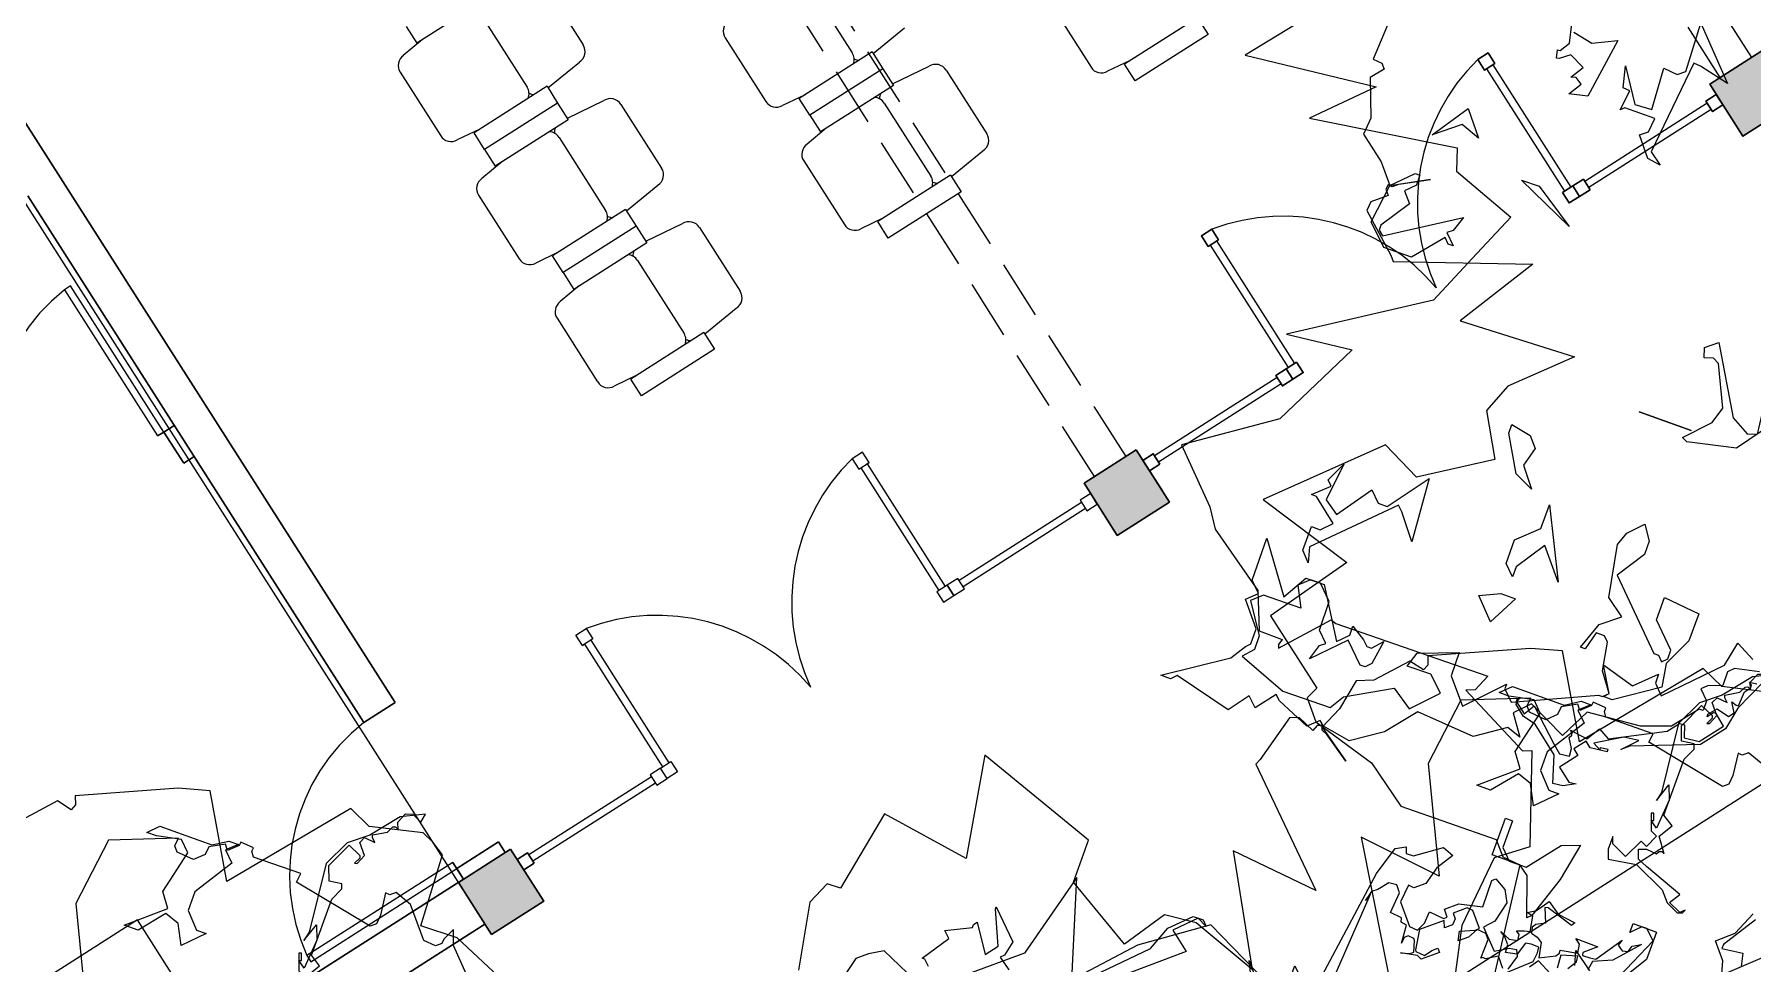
# Model space of a CAD drawing. Header units: metres. Extents: x -71 to 881, y -503 to 661.
# Drawn here: x 164.57 to 171.51, y 545.65 to 549.4 of the extents above; entities that cross this region are included whole.
import ezdxf

# ---------------------------------------------------------------- set-up
doc = ezdxf.new("R2010")
doc.units = ezdxf.units.M
doc.linetypes.add('ACAD_ISO02W100', pattern=[15, 12, -3])
for name, color, linetype, lineweight in [('02. Paredes', 6, 'Continuous', 30), ('03. Esquadria janelas', 2, 'Continuous', 15), ('03. Esquadria Porta', 2, 'Continuous', 15), ('04. Pisos', 8, 'Continuous', 5), ('07. Mobiliário', 51, 'Continuous', 5), ('08. Projeção', 1, 'ACAD_ISO02W100', 5)]:
    doc.layers.add(name, color=color, linetype=linetype, lineweight=lineweight)
doc.layers.add('ARBRE', color=100, linetype='Continuous', lineweight=13, true_color=0x00ff3f)

# ---------------------------------------------------------------- blocks, each defined once
blk = doc.blocks.new('WMF2', base_point=(0, 0.01))
at = {"color": 251, "lineweight": 0, "true_color": 0x636466}
for points in [[(110.13, -215.92), (115.04, -221.02), (115.66, -222.79), (116.35, -221.31), (116.39, -220.76), (116.99, -220.25), (118.51, -220.38), (121.42, -223.82), (123.45, -224.55), (124.06, -224.04), (124.6, -224.1), (124.28, -221.43), (124.37, -220.32), (124.97, -219.82), (134.84, -221.76), (134.73, -222.86), (140.59, -222.8), (140.98, -223.38), (140.96, -223.82), (142.59, -223.95), (142.62, -223.52), (143.7, -222.51), (144.2, -223.11), (145.93, -222.16), (146.02, -221.17), (147.09, -220.14), (149.19, -220.32), (149.69, -220.93), (149.6, -221.91), (157.24, -218.9), (158.3, -210.64), (152.62, -198.66), (162.76, -199.86), (152.65, -183.05)], [(154.26, -173.69), (175.85, -184.22), (183.13, -179.1), (188.97, -172.64), (192.5, -184.13), (195.26, -173.72), (200.97, -168.92)], [(202.85, -164.87), (210.8, -168.41), (212.43, -167.44), (213.62, -166.42), (215.13, -160.27)], [(222.26, -138.6), (222.84, -126.51), (221.75, -126.41), (221.24, -125.83), (222.46, -124.38), (220.76, -119.93), (220.93, -117.85), (217.92, -115.52), (216.01, -113.25), (211.75, -115.52), (215.09, -113.71), (215.69, -113.21), (216.23, -113.25), (216.29, -112.71), (215.78, -112.1), (217.44, -110.7), (217.53, -109.6), (213.13, -105.6), (212.64, -105.02), (197.13, -110.25), (202.88, -101.16), (188.84, -101.73), (195.03, -95.86), (196.4, -92.3), (193.55, -87.25), (201.48, -82.18), (206.17, -84.52), (217.5, -73.62), (205.76, -70.03), (212.07, -61.12), (204.08, -54.99), (204.77, -53.52), (202.84, -51.25), (195.1, -48.95), (190.12, -45.33), (178.29, -45.44), (176.89, -43.78), (174.7, -43.59), (173.01, -29.2)], [(149.95, -37.75), (143.85, -43.43)], [(162.25, -221.47), (162.55, -220.76), (164.41, -221.19), (167.6, -217.66), (169.53, -216.89), (170.28, -213.15), (171.44, -210.43), (167.5, -207.63), (170.63, -209.8), (171.33, -210.11), (171.53, -210.62), (172.06, -210.42), (172.36, -209.7), (174.37, -210.56), (175.39, -210.16), (176.98, -204.42), (177.29, -203.7), (165.65, -192.21), (176.34, -193.26), (169.52, -180.97), (177.55, -183.87), (181.35, -183.49), (184.59, -178.67), (192.69, -183.49), (192.69, -188.7), (207.51, -193.95), (205.44, -181.84), (216.23, -183.49), (218.11, -173.58), (219.76, -173.52), (220.92, -170.8), (219.49, -162.84)], [(227.2, -134.24), (237.13, -121.84), (221.43, -123.58), (227.53, -117.47), (210.08, -120.09), (209.21, -117.47), (201.41, -114.58), (204.04, -108.47), (206.64, -102.36), (221.47, -92.77), (213.62, -93.64), (218.84, -83.17), (228.67, -76.4), (223.08, -70.7), (221.59, -68.47), (214.46, -63.39), (212.7, -59.01), (209.83, -58.98), (210.04, -58.28), (209.88, -57.88), (205.22, -63.07), (204.55, -62.86), (196.2, -62.98), (185.71, -63.11), (186.56, -61.11), (187.58, -60.7), (178.92, -56.25), (177.9, -56.66), (174.32, -45.95), (177.81, -43.34), (178.67, -34.61), (175.87, -21.54)], [(108.11, -219.06), (114.95, -222), (119.42, -221.88), (119.84, -230.55), (121.43, -231.58), (122.86, -232.19), (129.04, -230.77), (131.8, -232.03), (142.53, -219.05), (147.98, -228.38), (151.61, -227.39), (162.65, -222.48), (162.25, -221.47), (162.25, -221.47)], [(164.64, -34.67), (165.12, -36.39), (162.8, -34.67)], [(159.28, -35.28), (156.97, -40.52), (158.19, -41.62), (158.8, -41.62), (159.88, -40.52), (159.88, -41.62), (156.97, -41.62), (156.97, -38.21), (158.8, -35.28)], [(174.7, -43.59), (178.13, -43.59), (178.13, -48.16), (177.26, -48.16), (177.26, -44.83), (176.02, -43.59), (173.91, -43.59), (170.9, -47.37), (168.8, -48.16), (169.68, -43.59), (171.36, -38.49), (171.81, -38.05), (173.47, -42.7), (174.7, -43.59), (174.7, -43.59)], [(220.57, -50.22), (221.79, -50.2), (214.78, -54.92), (213.59, -56.76), (213.1, -57.26), (213.13, -59.1), (215.47, -61.97), (214.27, -63.08), (215.5, -64.29), (215.56, -69.52), (211.34, -63.72), (209.67, -66.67), (207.37, -66.7), (203.77, -60.91), (202.56, -62.13), (202.58, -63.23), (200.85, -62.15), (200.24, -61.55), (199.64, -61.56), (198.56, -62.79), (199.01, -59.87), (199.61, -59.26), (200.21, -59.24), (202.55, -61.52), (206.05, -57.94), (205.47, -59.78), (204.85, -60.28), (206.1, -61.48), (206.14, -65.01), (207.85, -66.7), (209.07, -66.69), (210.27, -65.56), (209.03, -63.15), (213.66, -63.1), (214.86, -61.99), (212.51, -58.47), (212.49, -56.77), (213.57, -55.55), (207.7, -53.3), (201.85, -53.37), (200.78, -55.09), (195.57, -58.07), (193.11, -56.39), (190.24, -59.36), (192.08, -61.04), (195, -61.01), (194.41, -62.83), (189.81, -64.59), (189.77, -61.68), (187.3, -58.79), (183.33, -62.96), (183.33, -62.37), (182.1, -61.15), (172.77, -65.4), (172.29, -65.4), (171.68, -66.02), (173.43, -68.94), (169.39, -67.77), (166.98, -70.11), (166.96, -69.01), (165.85, -67.81), (160.08, -73.71), (159.5, -76.65), (157.18, -75.46)], [(155.95, -74.38), (158.86, -73.73), (159.47, -73.11), (159.44, -71.4), (161.14, -70.78), (161.73, -70.16), (160.64, -69.08), (160.62, -67.87), (161.11, -67.86), (163.5, -64.91), (166.9, -63.65), (173.36, -63.08), (175.14, -59.53), (179.8, -61.8), (181.48, -60.07), (179.75, -57.65), (181.46, -58.23), (184.95, -55.88), (192.02, -56.41), (194.9, -52.85), (198.42, -50.48), (201.82, -51.06), (202.43, -51.55), (203.66, -50.42), (207.69, -52.09), (208.3, -52.68), (210.1, -50.35), (211.21, -51.44), (213, -49.09), (219.97, -50.84), (220.57, -50.22), (220.57, -50.22)], [(156.89, -69.51), (157.43, -66.75), (159.56, -64.03), (167.3, -61.05), (168.14, -60.32), (166.54, -62.02), (168.32, -61.8), (171.36, -59.94), (170.42, -59.42), (170.47, -59.72), (169.59, -59.84), (169.56, -59.52), (171.59, -59.29), (172.31, -59.83), (173.34, -58.5), (172.64, -57.96), (174.22, -55.94), (172.57, -54.64), (171.71, -54.74), (173.12, -54.01), (174.29, -53.87), (175.3, -57.08), (178.61, -59.71), (180.18, -60.09), (181.49, -61.11), (181.56, -61.74), (181.3, -62.07), (181.53, -61.43), (180.22, -60.39), (179.42, -61.68), (175.68, -58.22), (174.72, -57.4), (173.53, -57.53), (173.65, -58.47), (174.34, -59.58), (174.13, -59.93), (174.18, -60.23), (174.45, -60.45), (172.34, -60.13), (171.33, -61.75), (169.98, -60.98), (163.78, -64.16), (162.73, -65.48), (162.11, -65.55), (161.63, -64.1), (159.84, -64.31), (157.76, -66.95), (159.09, -68.05), (159.4, -68.02), (159.94, -67.33), (159.98, -67.64), (159.15, -68.6), (157.6, -68.22), (157.12, -68.85), (157.81, -69.96), (157.22, -69.78), (156.92, -69.81), (156.81, -71.58), (156.27, -72.27), (156.3, -72.59), (156.65, -72.85), (155.79, -72.95)], [(155.18, -73.27), (156.89, -69.51), (156.89, -69.51)], [(171.68, -66.02), (173.31, -68.24), (173.88, -71.59), (174.47, -72.18), (175.5, -72.18), (176.09, -69.97), (176.66, -69.97), (175.5, -73.22), (173.31, -74.97), (175.5, -76.59), (176.66, -82.74), (176.09, -84.36), (174.47, -86.09), (173.31, -84.36), (173.31, -82.74), (175.5, -79.36), (168.32, -72.18), (167.74, -72.18), (167.15, -71.59), (166.58, -72.18), (166.58, -73.22), (169.36, -76), (169.36, -78.78), (164.96, -78.33), (164.96, -74.97), (166.58, -71.59), (166.11, -68.82), (171.09, -65.45), (172.15, -65.45), (171.68, -66.02), (171.68, -66.02)], [(187.57, -69.19), (189.89, -71.62), (187.57, -72.72), (185.74, -72.72), (187.57, -69.19), (187.57, -69.19)], [(211.1, -72.56), (210.01, -72.56), (208.8, -73.77), (211.73, -76.09), (212.35, -76.09), (210.51, -77.8), (211.1, -78.4), (210.01, -80.71), (210.51, -76.09), (208.8, -74.88), (205.88, -79.01), (204.66, -77.8), (203.56, -77.8), (200.04, -82.55), (199.42, -74.88), (201.73, -77.8), (202.34, -78.4), (210.51, -70.25), (210.01, -68.43), (211.1, -69.64), (211.1, -72.56), (211.1, -72.56)], [(184.65, -79.77), (186.95, -76.25), (186.95, -75.04), (188.18, -76.25), (188.18, -79.17), (185.74, -81.48), (185.74, -84.42), (181.72, -76.25), (184.65, -79.77), (184.65, -79.77)], [(117.61, -199.16), (118.02, -200.63), (119.62, -202.52), (117.74, -204.14), (116.53, -207)], [(116.04, -206.45), (118.58, -202.45), (118.63, -201.93), (116.12, -202.24), (115.77, -200.72)], [(193.06, -90.68), (193.06, -91.77), (190.63, -91.29), (189.54, -90.08), (190.15, -87.76), (188.32, -85.45), (190.63, -86.53), (193.06, -90.68), (193.06, -90.68)], [(173.74, -97.12), (171.08, -99.94), (170.47, -101.94), (172.73, -106.71), (173.49, -107.11), (174.53, -106.76), (174.92, -107.91), (173.5, -109.02), (168.96, -101.3), (166.77, -100.11), (165.62, -100.49), (165.9, -102.84), (165.52, -103.6), (164.39, -102.19), (167.39, -98.11), (173.12, -96.81), (173.74, -97.12), (173.74, -97.12)], [(173.09, -98.24), (179.55, -98.24), (173.09, -98.24), (173.09, -98.24)], [(216.62, -108.51), (216.01, -113.25), (213.7, -115.58), (213.1, -115.58), (213.1, -114.35), (214.19, -113.25), (213.1, -112.03), (215.41, -108.51), (215.41, -107.9), (214.8, -107.41), (206.64, -112.66), (207.25, -110.82), (207.86, -110.33), (206.64, -109.11), (207.25, -109.11), (207.86, -109.72), (210.77, -106.2), (214.19, -106.2), (216.62, -108.51), (216.62, -108.51)], [(194.63, -115.87), (201.7, -119.08), (199.51, -119.1), (194.63, -115.87), (194.63, -115.87)], [(208.1, -122), (210.46, -122.83), (213.34, -120.5), (210.43, -124.86), (208.1, -122), (208.1, -122)], [(190.5, -128.76), (189.64, -129.45), (189.46, -131.17), (193.19, -131.13), (193.65, -130.73), (193.32, -133.22), (194.17, -133.3), (194.78, -135.8), (192.24, -131.89), (190.15, -132.02), (190.49, -137.07), (188.78, -136.9), (187.93, -137.58), (188.18, -143.5), (182.86, -137.92), (186.5, -138.74), (187.36, -138.82), (188.57, -127.35), (187.03, -126.24), (188.66, -126.48), (190.5, -128.76), (190.5, -128.76)], [(187.38, -173.37), (181.55, -179.23), (180.45, -182.15), (178.13, -184.47), (176.91, -184.47), (176.31, -183.86), (177.52, -184.47), (179.84, -182.15), (177.52, -180.32), (185.07, -173.85)], [(198.96, -132.02), (199.76, -132.54), (200.36, -132.4), (199.38, -133.95), (201.26, -134.85), (202.39, -133.98), (202.72, -133.9), (202.93, -134.84), (202.59, -134.91), (201.88, -136.06), (202.37, -138.31)], [(201.83, -137.47), (199.42, -136.95), (196.65, -138.27), (197.74, -130.97), (199.93, -130.47), (198.96, -132.02), (198.96, -132.02)], [(205.31, -168.42), (205.98, -169.09), (206.34, -169.09), (204.18, -172.31), (204.93, -173.05), (202.01, -174.48), (202.01, -174.86), (201.7, -175.24), (199.54, -172.01), (198.43, -173.43), (200.21, -177.4), (200.21, -177.69), (197, -174.48), (197.38, -172.69), (197.76, -172.31), (196.33, -171.27)], [(141.95, -191.03), (142.93, -192.19), (144.24, -191.39), (144.58, -191.45), (144.78, -191.29), (144.74, -193.64), (145.22, -194.21), (146.33, -194.31), (146.97, -193.1), (147.96, -192.3), (148.2, -193.41), (146.53, -194.15), (146.12, -194.49), (147.57, -196.24), (148.3, -196.27), (149.64, -195.16), (149.18, -194.59), (149.23, -193.84), (150.01, -193.2), (150.32, -193.98), (152.67, -192.02), (152.33, -189.62), (152.2, -189.45), (151.09, -189.35), (150.48, -190.21), (149.91, -190.68), (149.57, -190.27), (151.32, -188.81), (151.86, -189.06), (153.85, -188.7), (152.77, -188.98), (152.4, -189.29), (152.8, -190.62), (152.94, -190.78), (153.69, -190.85), (154.05, -190.54), (154.11, -189.8), (154.29, -191.99), (154.99, -192.09), (155.13, -192.59), (156.55, -192.72), (156.32, -195.25), (156.96, -196.02), (157.91, -195.93), (158.87, -194.78), (159.49, -194.28), (159.79, -193.07), (159.51, -193.9), (160.36, -181.18)], [(141.99, -190.19), (138.87, -193), (138.74, -194.12), (138.82, -194.82), (139.8, -194.84), (140.46, -194.71), (140.93, -193.17), (142.31, -192.91), (142.34, -193.82), (143.01, -194.6), (143.63, -195.01), (142.43, -194.52), (141.41, -194.72), (141.51, -195.42), (141.95, -195.71), (141.09, -196.03), (140.4, -196.21), (140.74, -197.98), (141.5, -198.18), (140.55, -198.74), (139.52, -200.23), (138.03, -199.22), (135.82, -198.91), (136.11, -198.49), (139.38, -199.5), (139.74, -199.42), (139.04, -197.73), (140.05, -197.19), (140.36, -196.75), (140.18, -196.05), (139.41, -195.86), (138.75, -195.42), (138.41, -193.65), (136.6, -194.53), (136.31, -194.97), (136.38, -195.33), (134.28, -195.7), (134.46, -196.76), (135.1, -197.22), (132.37, -197.2), (133.77, -195.99), (133.7, -195.63), (132.79, -195.64), (132.09, -195.74), (129.95, -198.9), (130.18, -198.17), (129.52, -197.73), (128.84, -197.89), (128.6, -198.62), (127.64, -199.19), (130.16, -196.3), (132.35, -195.35), (132.53, -194.25)], [(134.79, -193.63), (134.09, -194.68), (134.18, -195.38), (136.09, -194.82), (135.98, -193.22)], [(136.53, -192.38), (138.34, -193.29), (139.06, -192.24)], [(161.97, -180.37), (159.66, -196.47), (158.58, -199.98), (157.43, -200.58), (157.16, -199.85), (156.26, -199.9), (153.31, -201.99), (151.94, -201.5), (153.21, -199.48), (153.79, -197.33), (154.96, -196.37), (155.66, -196.47), (155.88, -194.31), (153.91, -191.96), (152.87, -191.86), (152.36, -192.9), (152.27, -194.36), (150.48, -194.18), (150.11, -194.49), (150.75, -195.26), (149.38, -196.4), (146.61, -197.04), (146.66, -200.28), (146.27, -200.62), (144.88, -199.79), (144.11, -198.43), (144.72, -195.93), (145.72, -194.82), (143.6, -192.6), (142.05, -193.54), (141.19, -193.65), (140.84, -192.91), (141.38, -191.16)], [(167.3, -178.31), (164.99, -181.83), (164.99, -183.07), (163.76, -181.83), (163.76, -178.92), (166.2, -176.6), (166.2, -173.68), (170.22, -181.83), (167.3, -178.31), (167.3, -178.31)], [(128.63, -229.85), (130.85, -228.1), (132.31, -224.99), (131.45, -216.73), (131.71, -215.63), (130.94, -217.85), (130.31, -216.16), (130.6, -212.58), (131.48, -213.21), (131.19, -213.31), (131.49, -214.13), (131.79, -214.02), (131.07, -212.08), (130.28, -211.7), (130.98, -210.18), (131.77, -210.56), (132.87, -208.24), (134.78, -209.13), (135.09, -209.95), (135.09, -208.36), (134.68, -207.25), (131.36, -207.8), (127.52, -206.02), (126.48, -204.8), (124.97, -204.1), (124.38, -204.31), (124.19, -204.71), (124.67, -204.21), (126.19, -204.91), (125.4, -206.21), (130.16, -207.96), (131.33, -208.46), (131.74, -209.57), (130.87, -209.89), (129.57, -209.78), (129.36, -210.13), (129.07, -210.23), (128.75, -210.08), (129.97, -211.82), (128.98, -213.46), (130.3, -214.3), (130.27, -221.28), (129.57, -222.8), (129.78, -223.38), (131.29, -223.17), (131.93, -224.86), (130.51, -227.9), (128.94, -227.21), (128.82, -226.92), (129.2, -226.13), (128.91, -226.23), (128.41, -227.4), (129.45, -228.63), (129.11, -229.36), (127.81, -229.23), (128.24, -229.68), (128.34, -229.97), (126.82, -230.86), (126.44, -231.65), (126.15, -231.77), (125.75, -231.58), (126.06, -232.39), (125.56, -233.58), (124.75, -233.87), (123.53, -233.31), (123.33, -234.38), (126.03, -233.07), (128.63, -229.85), (128.63, -229.85)], [(147.98, -213.1), (150.4, -210.17), (152.11, -210.17), (147.98, -213.72), (149.19, -215.41), (147.98, -220.65), (149.19, -221.87), (152.11, -221.27), (153.32, -221.27), (152.11, -222.48), (145.66, -222.48), (143.95, -223.57), (142.74, -223.57), (143.95, -222.48), (142.74, -221.27), (145.66, -216.64), (145.66, -214.32), (143.95, -212.49), (142.74, -212.49), (145.04, -210.17), (146.26, -212.49), (147.98, -213.1), (147.98, -213.1)]]:
    blk.add_lwpolyline(points, dxfattribs=at)

msp = doc.modelspace()

# ---------------------------------------------------------------- hatches: boundary and pattern name
at = {"layer": '02. Paredes'}
h = msp.add_hatch(color=256, dxfattribs=at)
h.dxf.hatch_style = 1
h.paths.add_polyline_path([(167.7354, 554.8529), (167.9462, 554.9874), (167.8118, 555.1981), (167.601, 555.0637)])
h.paths.add_polyline_path([(171.4731, 548.9935), (171.6839, 549.128), (171.5494, 549.3387), (171.3386, 549.2043)])
h = msp.add_hatch(color=256, dxfattribs=at)
h.dxf.hatch_style = 1
h.paths.add_polyline_path([(165.2062, 553.2395), (165.417, 553.374), (165.2825, 553.5848), (165.0718, 553.4503)])
h.paths.add_polyline_path([(168.9438, 547.3801), (169.1546, 547.5146), (169.0202, 547.7254), (168.8094, 547.5909)])
h = msp.add_hatch(color=256, dxfattribs=at)
h.dxf.hatch_style = 1
h.paths.add_polyline_path([(162.677, 551.6262), (162.8877, 551.7606), (162.7533, 551.9714), (162.5425, 551.8369)])
h.paths.add_polyline_path([(166.4146, 545.7668), (166.6254, 545.9012), (166.4909, 546.112), (166.2802, 545.9775)])

# ---------------------------------------------------------------- linework, layer by layer
for p, q in [((170.4431, 549.3299), (170.4009, 549.303)), ((169.2838, 548.5904), (169.326, 548.6173)), ((169.3107, 548.5482), (169.3192, 548.5536)), ((167.9138, 547.7165), (167.8717, 547.6896)), ((169.0202, 547.7254), (169.1277, 547.5567)), ((167.9407, 547.6743), (167.9323, 547.669)), ((166.7546, 546.977), (166.7968, 547.0039)), ((166.7815, 546.9349), (166.7899, 546.9403)), ((166.4909, 546.112), (166.5985, 545.9434)), ((166.4909, 546.112), (166.5985, 545.9434))]:
    msp.add_line(p, q)
msp.add_lwpolyline([(147.5162, 542.1926), (162.5694, 551.7948), (166.3877, 545.8089)])
for points in [[(167.8717, 547.6896), (167.8986, 547.6475), (167.9407, 547.6743), (167.9138, 547.7165)], [(168.8632, 547.5066), (168.8363, 547.5488), (168.7941, 547.5219), (168.821, 547.4797)], [(168.2145, 547.1521), (168.2414, 547.11), (168.2836, 547.1369), (168.2567, 547.179)], [(168.3257, 547.1638), (168.2988, 547.2059), (168.2567, 547.179), (168.2836, 547.1369)], [(166.7968, 547.0039), (166.8236, 546.9618), (166.7815, 546.9349), (166.7546, 546.977)], [(167.1396, 546.4665), (167.1665, 546.4243), (167.1243, 546.3974), (167.0974, 546.4396)], [(167.1243, 546.3974), (167.0974, 546.4396), (167.0553, 546.4127), (167.0822, 546.3705)]]:
    msp.add_lwpolyline(points, close=True)
for p, q in [((170.47, 549.2877), (170.4615, 549.2823)), ((165.0894, 547.7978), (165.0641, 547.7817)), ((165.0894, 547.7978), (165.1315, 547.8247)), ((165.1701, 547.6713), (165.0894, 547.7978)), ((165.2122, 547.6982), (165.1701, 547.6713)), ((165.8979, 546.6233), (166.0244, 546.704)), ((166.2744, 546.0331), (166.443, 546.1407)), ((166.4699, 546.0986), (166.443, 546.1407)), ((166.3012, 545.991), (166.2582, 546.0584)), ((166.3012, 545.991), (164.3622, 544.7541)), ((166.3012, 545.991), (166.2744, 546.0331)), ((166.3877, 545.8089), (163.3737, 543.8863))]:
    msp.add_line(p, q, dxfattribs=at)
for points in [[(163.2279, 551.088), (166.0244, 546.704)], [(165.8979, 546.6233), (164.54, 548.7521)]]:
    msp.add_lwpolyline(points, dxfattribs=at)
for points in [[(170.4009, 549.303), (170.4278, 549.2608), (170.47, 549.2877), (170.4431, 549.3299)], [(171.5494, 549.3387), (171.6839, 549.128), (171.4731, 548.9935), (171.3386, 549.2043)], [(171.3924, 549.12), (171.3655, 549.1621), (171.3234, 549.1352), (171.3503, 549.0931)], [(170.855, 548.7771), (170.8281, 548.8193), (170.7859, 548.7924), (170.8128, 548.7502)], [(170.7438, 548.7655), (170.7706, 548.7234), (170.8128, 548.7502), (170.7859, 548.7924)], [(169.326, 548.6173), (169.3529, 548.5751), (169.3107, 548.5482), (169.2838, 548.5904)], [(169.6536, 548.0108), (169.6267, 548.0529), (169.5845, 548.026), (169.6114, 547.9839)], [(169.6688, 548.0798), (169.6957, 548.0377), (169.6536, 548.0108), (169.6267, 548.0529)], [(169.0202, 547.7254), (169.1546, 547.5146), (168.9438, 547.3801), (168.8094, 547.5909)], [(169.1161, 547.6679), (169.0892, 547.7101), (169.0471, 547.6832), (169.0739, 547.6411)], [(166.4909, 546.112), (166.6254, 545.9012), (166.4146, 545.7668), (166.2802, 545.9775)], [(166.5869, 546.0546), (166.56, 546.0967), (166.5178, 546.0698), (166.5447, 546.0277)]]:
    msp.add_lwpolyline(points, close=True, dxfattribs=at)
at = {"layer": '03. Esquadria janelas'}
for p, q in [((170.4362, 549.2662), (170.7522, 548.7709)), ((170.4615, 549.2823), (170.7775, 548.787)), ((171.3288, 549.1268), (170.8334, 548.8109)), ((171.3449, 549.1015), (170.8496, 548.7856)), ((169.3192, 548.5536), (169.6351, 548.0583)), ((169.3444, 548.5698), (169.6604, 548.0745)), ((169.5899, 548.0176), (169.0946, 547.7017)), ((169.606, 547.9923), (169.1107, 547.6764)), ((167.907, 547.6528), (168.223, 547.1575)), ((167.9323, 547.669), (168.2482, 547.1737)), ((168.7995, 547.5134), (168.3042, 547.1975)), ((168.8156, 547.4881), (168.3203, 547.1722)), ((166.7899, 546.9403), (167.1059, 546.4449)), ((166.8152, 546.9564), (167.1312, 546.4611)), ((167.0607, 546.4043), (166.5654, 546.0883)), ((167.0768, 546.379), (166.5815, 546.063))]:
    msp.add_line(p, q, dxfattribs=at)
at = {"layer": '03. Esquadria Porta'}
for p, q in [((164.7129, 548.388), (164.6876, 548.3718)), ((164.6876, 548.3718), (165.0641, 547.7817)), ((165.0894, 547.7978), (164.7129, 548.388))]:
    msp.add_line(p, q, dxfattribs=at)
msp.add_lwpolyline([(165.6681, 545.682), (165.6842, 545.6567), (166.2744, 546.0331), (166.2582, 546.0584)], close=True, dxfattribs=at)
at = {"layer": '04. Pisos'}
msp.add_line((183.2427, 553.8324), (167.6246, 543.8698), dxfattribs=at)
at = {"layer": '07. Mobiliário'}
for p, q in [((166.6202, 549.6194), (166.7845, 549.362)), ((167.6843, 549.6248), (167.8725, 549.3297)), ((166.4073, 549.5575), (166.1122, 549.3692)), ((168.6736, 549.5296), (168.8378, 549.2721)), ((166.3697, 549.4861), (166.558, 549.191)), ((169.2676, 549.4724), (168.9725, 549.2842)), ((169.2676, 549.4724), (169.3106, 549.4049)), ((166.1357, 549.3842), (166.0577, 549.3199)), ((166.0691, 549.4367), (166.1122, 549.3692)), ((167.3591, 549.3909), (167.5233, 549.1334)), ((167.9568, 549.3278), (168.0837, 549.4316)), ((169.3106, 549.4049), (169.0155, 549.2167)), ((167.953, 549.3337), (167.658, 549.1454)), ((167.953, 549.3337), (167.9961, 549.2662)), ((166.0445, 549.2522), (166.2087, 548.9947)), ((166.6423, 549.189), (166.7692, 549.2929)), ((167.9961, 549.2662), (167.701, 549.078)), ((167.9961, 549.2662), (167.701, 549.078)), ((167.9961, 549.2662), (168.0391, 549.1988)), ((168.0353, 549.2047), (168.183, 549.276)), ((168.2521, 549.2607), (168.4163, 549.0033)), ((168.996, 549.2991), (168.9048, 549.2556)), ((169.0155, 549.2167), (168.9725, 549.2842)), ((166.6385, 549.195), (166.3434, 549.0067)), ((166.6385, 549.195), (166.6815, 549.1275)), ((168.0391, 549.1988), (167.744, 549.0105)), ((166.6815, 549.1275), (166.3864, 548.9393)), ((166.6815, 549.1275), (166.3864, 548.9393)), ((166.6815, 549.1275), (166.7245, 549.0601)), ((166.7208, 549.066), (166.8685, 549.1373)), ((166.9375, 549.122), (167.1018, 548.8645)), ((167.6815, 549.1604), (167.5902, 549.1169)), ((167.701, 549.078), (167.658, 549.1454)), ((168.0016, 549.1274), (168.1898, 548.8323)), ((166.7245, 549.0601), (166.4295, 548.8718)), ((167.7675, 549.0255), (167.6896, 548.9612)), ((167.701, 549.078), (167.744, 549.0105)), ((166.3669, 549.0217), (166.2757, 548.9782)), ((166.3864, 548.9393), (166.3434, 549.0067)), ((166.687, 548.9887), (166.8753, 548.6936)), ((166.453, 548.8868), (166.375, 548.8224)), ((166.3864, 548.9393), (166.4295, 548.8718)), ((167.6764, 548.8935), (167.8406, 548.636)), ((168.2741, 548.8303), (168.401, 548.9342)), ((168.2703, 548.8363), (167.9753, 548.648)), ((168.2703, 548.8363), (168.3134, 548.7688)), ((166.3618, 548.7548), (166.526, 548.4973)), ((166.9596, 548.6916), (167.0865, 548.7955)), ((168.3134, 548.7688), (168.0183, 548.5806)), ((166.9558, 548.6975), (166.6607, 548.5093)), ((166.9558, 548.6975), (166.9988, 548.6301)), ((166.9988, 548.6301), (166.7037, 548.4419)), ((166.9988, 548.6301), (166.7037, 548.4419)), ((166.9988, 548.6301), (167.0418, 548.5626)), ((167.0381, 548.5686), (167.1858, 548.6399)), ((167.2548, 548.6246), (167.419, 548.3671)), ((167.9987, 548.663), (167.9075, 548.6195)), ((168.0183, 548.5806), (167.9753, 548.648)), ((167.0418, 548.5626), (166.7468, 548.3744)), ((166.6842, 548.5243), (166.593, 548.4808)), ((166.7037, 548.4419), (166.6607, 548.5093)), ((167.0043, 548.4913), (167.1926, 548.1962)), ((166.7037, 548.4419), (166.7468, 548.3744)), ((166.7702, 548.3894), (166.6923, 548.325)), ((167.2769, 548.1942), (167.4038, 548.2981)), ((166.6791, 548.2574), (166.8433, 547.9999)), ((167.2731, 548.2001), (166.978, 548.0119)), ((167.2731, 548.2001), (167.3161, 548.1327)), ((167.3161, 548.1327), (167.021, 547.9444)), ((167.0015, 548.0269), (166.9103, 547.9833)), ((167.021, 547.9444), (166.978, 548.0119))]:
    msp.add_line(p, q, dxfattribs=at)
msp.add_lwpolyline([(164.1821, 545.3153), (164.4886, 544.8347), (165.2895, 545.3456), (164.983, 545.8262)], close=True, dxfattribs=at)
for centre, start, end in [((167.4012, 549.4178), 125.36535, 212.53328), ((166.0867, 549.2791), 125.36535, 212.53328), ((166.7423, 549.3351), 302.53328, 32.53328), ((167.8304, 549.3029), 339.40318, 32.53328), ((167.9041, 549.3499), 242.9452, 265.66338), ((168.2099, 549.2338), 32.53328, 122.53328), ((168.88, 549.299), 212.53328, 299.70121), ((166.5158, 549.1641), 339.40318, 32.53328), ((166.5896, 549.2112), 242.9452, 265.66338), ((168.0332, 549.1476), 159.40318, 182.12136), ((166.8954, 549.0951), 32.53328, 122.53328), ((167.5654, 549.1603), 212.53328, 299.70121), ((167.9594, 549.1005), 32.53328, 85.66338), ((166.7187, 549.0089), 159.40318, 182.12136), ((166.2509, 549.0216), 212.53328, 299.70121), ((166.6449, 548.9618), 32.53328, 85.66338), ((167.7185, 548.9204), 125.36535, 212.53328), ((168.3741, 548.9764), 302.53328, 32.53328), ((166.404, 548.7817), 125.36535, 212.53328), ((167.0596, 548.8376), 302.53328, 32.53328), ((168.1477, 548.8054), 339.40318, 32.53328), ((168.2214, 548.8525), 242.9452, 265.66338), ((166.8331, 548.6667), 339.40318, 32.53328), ((166.9069, 548.7138), 242.9452, 265.66338), ((167.2127, 548.5977), 32.53328, 122.53328), ((167.8827, 548.6629), 212.53328, 299.70121), ((166.5682, 548.5242), 212.53328, 299.70121), ((166.9622, 548.4644), 32.53328, 85.66338), ((167.036, 548.5114), 159.40318, 182.12136), ((167.3769, 548.3402), 302.53328, 32.53328), ((166.7213, 548.2842), 125.36535, 212.53328), ((167.1504, 548.1693), 339.40318, 32.53328), ((167.2242, 548.2164), 242.9452, 265.66338), ((166.8855, 548.0268), 212.53328, 299.70121)]:
    msp.add_arc(centre, 0.05, start, end, dxfattribs=at)
at = {"layer": '08. Projeção', "ltscale": 0.02}
for points in [[(167.9041, 554.9605), (171.5073, 549.3118), (171.3808, 549.2312), (167.7776, 554.8798)], [(165.3748, 553.3471), (168.978, 547.6985), (168.8516, 547.6178), (165.2484, 553.2664)]]:
    msp.add_lwpolyline(points, close=True, dxfattribs=at)
at = {"layer": '08. Projeção'}
for centre, radius, start, end in [((170.9656, 548.7238), 0.8089, 134.27521, 205.11351), ((169.6131, 547.8611), 0.8089, 39.95305, 110.79135), ((165.1677, 547.7588), 0.7786, 128.06082, 207.00574), ((168.4364, 547.1104), 0.8089, 134.27521, 205.11351), ((167.0839, 546.2477), 0.8089, 39.95305, 110.79135), ((166.3801, 546.0069), 0.7826, 128.0324, 204.52525)]:
    msp.add_arc(centre, radius, start, end, dxfattribs=at)

# ---------------------------------------------------------------- block references
at = {"layer": 'ARBRE', "color": 251, "lineweight": 5, "true_color": 0x636466, "xscale": 0.03451886634015593, "yscale": 0.03451886634015593, "zscale": 0.03451886634015593, "rotation": 160.1685466476646}
for p in [(175.7333, 542.5867), (172.8747, 537.7637), (167.4077, 537.1984)]:
    msp.add_blockref('WMF2', p, dxfattribs=at)

doc.saveas('drawing.dxf')
